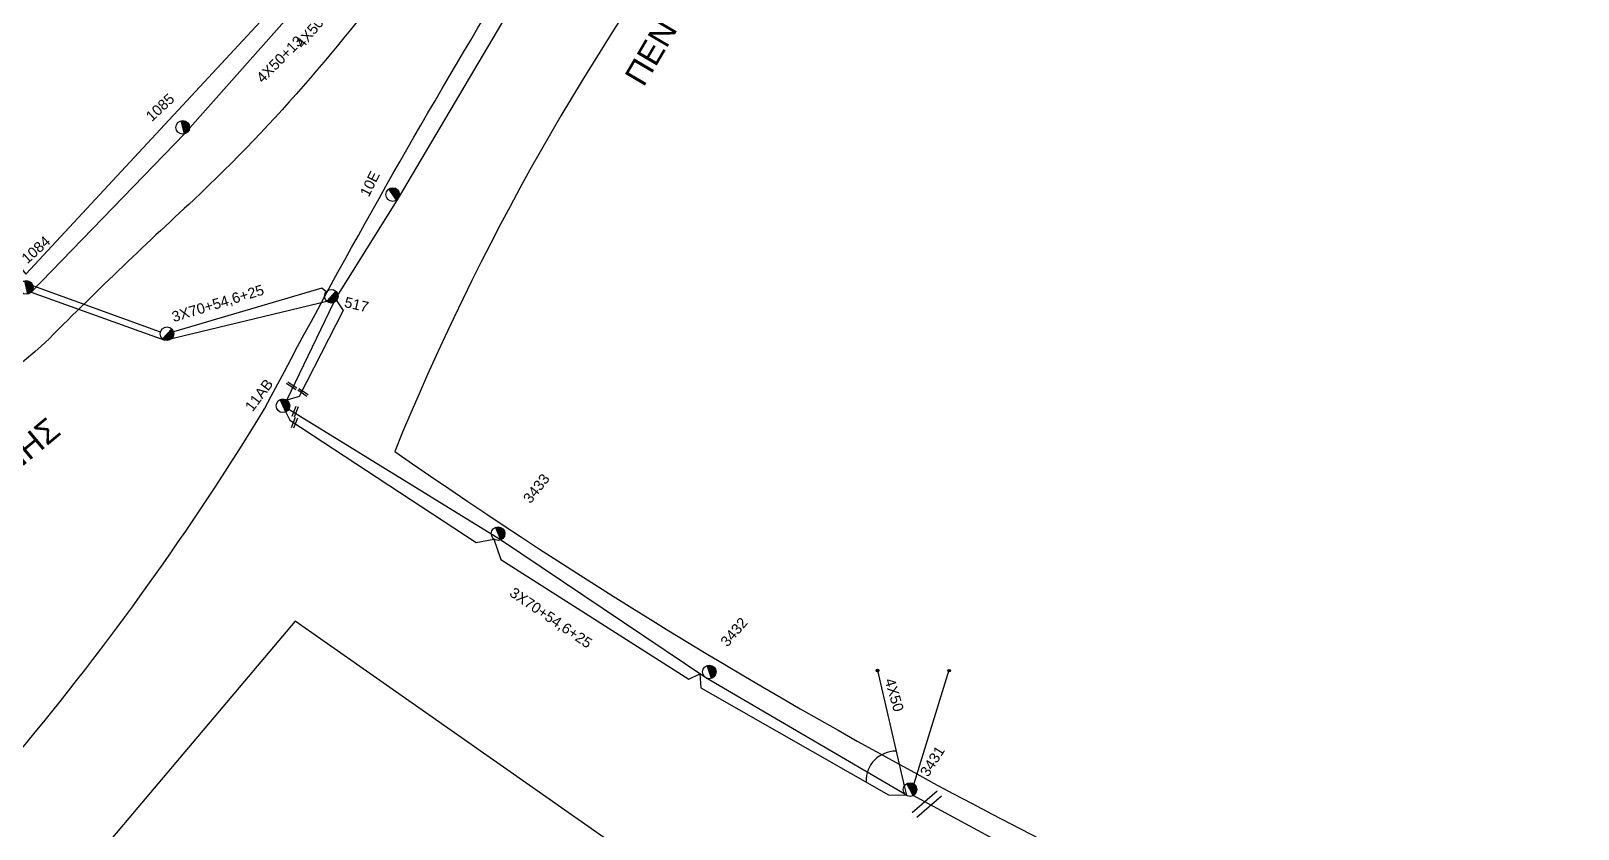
# Model space of a CAD drawing. Header units: millimetres. Extents: x 745 to 5694, y 762 to 3401.
# Drawn here: x 1912.4 to 2179.9, y 1017.1 to 1155 of the extents above; entities that cross this region are included whole.
import ezdxf

# ---------------------------------------------------------------- set-up
doc = ezdxf.new("R2010")
doc.units = ezdxf.units.MM
for name, color, linetype in [('Άγνωστα', 7, 'Continuous'), ('Επιγραφές - Σχήματα', 7, 'Continuous'), ('Μηχανική τομή', 7, 'Continuous'), ('Στύλος ΦΜ', 7, 'Continuous'), ('Στύλος ΦΜ @ 1', 7, 'Continuous'), ('Συνδέσεις', 7, 'Continuous'), ('Συνεστραμμένα ΧΤ   3x70+54.6+25 AL', 7, 'SYN_LINE'), ('Τομή', 7, 'Continuous'), ('Υπόβαθρο ΔΕΗ', 7, 'Continuous')]:
    doc.layers.add(name, color=color, linetype=linetype)
doc.styles.add('arial', font='ARIAL.TTF')
doc.styles.get("Standard").update_dxf_attribs({"font": 'ARIAL.TTF'})
doc.linetypes.add('SYN_LINE', pattern='A,0.5,-0.0001,["/\\/\\/\\/",Standard,S=0.1,R=0,X=0,Y=-0.05],-0.25', length=0.7501)

# ---------------------------------------------------------------- blocks, each defined once
blk = doc.blocks.new('ΥΠΑΡΧΩΝ ΤΣΙΜΕΝΤΕΝΙΟΣ ΣΤΥΛΟΣ')
at = {"layer": 'Στύλος ΦΜ'}
blk.add_hatch(color=256, dxfattribs=at).paths.add_polyline_path([(-1.29, -2.28, 0.574793), (2.62, 0, 0.268822), (1.3, 2.27)])
blk.add_line((-1.29, -2.28), (1.3, 2.27), dxfattribs=at)
blk.add_circle((0, 0), 2.62, dxfattribs=at)
at = {"layer": 'Στύλος ΦΜ', "flags": 4}
for tag, p in [('ΑΡΙΘΜΟΣ', (-4.68, 8.05)), ('ΤΥΠΟΣ', (-4.91, 3.03))]:
    blk.add_attdef(tag, p, '', height=4, dxfattribs=at)
blk = doc.blocks.new('ΜΗΧΑΝΙΚΗ ΤΟΜΗ')
at = {"layer": 'Μηχανική τομή', "ltscale": 40}
for p, q in [((-1.89, 0.78), (1.89, 0.78)), ((1.89, 0), (-1.89, 0))]:
    blk.add_line(p, q, dxfattribs=at)
blk = doc.blocks.new('_ΣΥΝΔΕΣΗ')
at = {"layer": 'Συνδέσεις', "linetype": 'SYN_LINE', "ltscale": 40}
blk.add_hatch(color=256, dxfattribs=at).paths.add_polyline_path([(0.5, -0.01, 1), (-0.5, -0.01, 1)])
at = {"layer": 'Συνδέσεις'}
blk.add_circle((0, -0.01), 0.5, dxfattribs=at)
blk = doc.blocks.new('ΤΟΜΗ')
at = {"layer": 'Τομή', "ltscale": 40}
for p, q in [((-5.68, 0), (5.68, 0)), ((5.68, -2.33), (-5.68, -2.33))]:
    blk.add_line(p, q, dxfattribs=at)

msp = doc.modelspace()

# ---------------------------------------------------------------- linework, layer by layer
at = {"layer": 'Άγνωστα', "color": 62}
msp.add_lwpolyline([(2041.1, 1277.05), (2020.93, 1252.4), (1995.16, 1211.16), (1968.11, 1170.07), (1938.96, 1137.24), (1912.47, 1109.9)], dxfattribs=at)
at = {"layer": 'Άγνωστα', "color": 7}
msp.add_lwpolyline([(1965.16, 1108.8), (1975.98, 1126.16), (1996.27, 1160.5), (2018.88, 1192.38), (2042.3, 1225.51), (2064.66, 1254.4)], dxfattribs=at)
at = {"layer": 'Άγνωστα', "color": 2, "linetype": 'SYN_LINE', "ltscale": 20}
for points in [[(1956.65, 1091.25), (1964.82, 1108.1)], [(2058.76, 1044.51), (2063.41, 1024.57)]]:
    msp.add_lwpolyline(points, dxfattribs=at)
at = {"layer": 'Άγνωστα', "color": 151, "linetype": 'SYN_LINE', "ltscale": 20}
msp.add_lwpolyline([(2071.14, 1044.58), (2065.04, 1024.94)], dxfattribs=at)
at = {"layer": 'Επιγραφές - Σχήματα', "color": 151, "linetype": 'SYN_LINE', "ltscale": 20}
msp.add_lwpolyline([(1965.27, 1108.43), (1966.41, 1106.74), (1958.82, 1091.84), (1956.65, 1091.25)], dxfattribs=at)
at = {"layer": 'Επιγραφές - Σχήματα', "ltscale": 0.2}
msp.add_arc((2061.94, 1025.46), 5.12, 89.6767, 181.3465, dxfattribs=at)
at = {"layer": 'Συνεστραμμένα ΧΤ   3x70+54.6+25 AL', "color": 151, "linetype": 'SYN_LINE', "ltscale": 20}
for points in [[(1934.82, 1102.99), (1912.77, 1111.01)], [(1963.48, 1109.96), (1962.74, 1110.58), (1937.1, 1103.05)], [(2063.41, 1024.57), (2063.78, 1022.95), (2029.12, 1043.25), (1993.64, 1067.08), (1957.02, 1089.64)]]:
    msp.add_lwpolyline(points, dxfattribs=at)
at = {"layer": 'Συνεστραμμένα ΧΤ   3x70+54.6+25 AL', "color": 2, "linetype": 'SYN_LINE', "ltscale": 20}
for points in [[(1912.47, 1109.9), (1935.57, 1101.61), (1963.57, 1108.32)], [(1956.48, 1089.18), (1957.19, 1087.75), (1989.42, 1066.64), (1992.47, 1067.24), (1993.69, 1063.68), (2026.15, 1043.04), (2028.09, 1043.93), (2028.23, 1041.53), (2060.7, 1023.03), (2063.78, 1022.95)]]:
    msp.add_lwpolyline(points, dxfattribs=at)
at = {"layer": 'Συνεστραμμένα ΧΤ   3x70+54.6+25 AL', "color": 27, "linetype": 'SYN_LINE', "ltscale": 20}
msp.add_lwpolyline([(2173.78, 972.05), (2138.33, 986.55), (2099.85, 1004.03), (2064.97, 1022.91)], dxfattribs=at)
at = {"layer": 'Υπόβαθρο ΔΕΗ'}
for points in [[(1856.7, 1054.88), (1872.94, 1031.32, -0.213717), (1910.28, 1030.32, 0.037183), (1952.84, 1089.76, -0.013681), (1990.95, 1157.65, -0.030922), (2029.69, 1214.54, -0.040101), (2064.95, 1256.96, 0.004591), (2085.87, 1277.95, 0.514085), (2060.53, 1288.89, 0.042499), (2015.98, 1231.66, 0.039618), (1998.17, 1200.53, -0.03), (1978.66, 1169.75, -0.04911), (1940.59, 1125.86, 0.010889), (1914.85, 1101.13, -0.020532), (1856.7, 1054.88)], [(2111.81, 1264.23, 0.128529), (1975.32, 1082.38, 0.062772), (2188.67, 970.52), (2367.6, 916.24, 0.060101), (2486.77, 898.83, 0.597235), (2505.98, 938.55, 0.452783)], [(2013.81, 1014.07), (1958.12, 1053.02), (1925.62, 1014.56, -0.343285), (1924.08, 966.91), (1947.97, 934.74)], [(1879.53, 1018.36, -0.78083), (1913.54, 974.33, -1.26712), (1879.53, 1018.36, -3.228838)]]:
    msp.add_lwpolyline(points, format="xyb", dxfattribs=at)
msp.add_lwpolyline([(1987.94, 1276.33), (1880.56, 1152.33), (1911.56, 1113.01), (1962.64, 1168.03), (2017.1, 1251.48), (1987.94, 1276.33)], dxfattribs=at)

# ---------------------------------------------------------------- block references
at = {"layer": 'Μηχανική τομή'}
for p, xscale, yscale, zscale, rotation in [((1957.43, 1093.56), 0.4999999999999097, 0.4999999999999097, 0.4999999999999097, 326.0402876908912), ((1959.34, 1092.42), 0.4999999999999097, 0.4999999999999097, 0.4999999999999097, 326.0402876908912), ((1957.92, 1089.34), 0.5000000000000208, 0.5000000000000208, 0.5000000000000208, 248.5709955402174), ((1957.81, 1087.4), 0.5000000000000207, 0.5000000000000207, 0.5000000000000207, 248.5709955402174)]:
    msp.add_blockref('ΜΗΧΑΝΙΚΗ ΤΟΜΗ', p, dxfattribs=dict(at, xscale=xscale, yscale=yscale, zscale=zscale, rotation=rotation))
at = {"layer": 'Στύλος ΦΜ @ 1', "ltscale": 40}
ref = msp.add_blockref('ΥΠΑΡΧΩΝ ΤΣΙΜΕΝΤΕΝΙΟΣ ΣΤΥΛΟΣ', (1938.69, 1138.38), dxfattribs=dict(at, xscale=0.4499999999996119, yscale=0.4499999999996119, zscale=0.4499999999996119, rotation=42.9180494773517))
ref.add_attrib('ΤΥΠΟΣ', '1085', (1933.33, 1139.27), dxfattribs={"layer": 'Στύλος ΦΜ', "height": 1.8, "rotation": 42.918, "flags": 4})
ref = msp.add_blockref('ΥΠΑΡΧΩΝ ΤΣΙΜΕΝΤΕΝΙΟΣ ΣΤΥΛΟΣ', (1974.98, 1126.77), dxfattribs=dict(at, xscale=0.4499999999997828, yscale=0.4499999999997828, zscale=0.4499999999997828, rotation=63.80311531705907))
ref.add_attrib('ΤΥΠΟΣ', '10E', (1970.84, 1126.22), dxfattribs={"layer": 'Στύλος ΦΜ', "height": 1.8, "rotation": 63.8031, "flags": 4})
ref = msp.add_blockref('ΥΠΑΡΧΩΝ ΤΣΙΜΕΝΤΕΝΙΟΣ ΣΤΥΛΟΣ', (1911.63, 1110.72), dxfattribs=dict(at, xscale=0.4499999999997256, yscale=0.4499999999997256, zscale=0.4499999999997256, rotation=41.83595290642504))
ref.add_attrib('ΤΥΠΟΣ', '1084', (1911.8, 1114.7), dxfattribs={"layer": 'Στύλος ΦΜ', "height": 1.8, "rotation": 41.836, "flags": 4})
ref = msp.add_blockref('ΥΠΑΡΧΩΝ ΤΣΙΜΕΝΤΕΝΙΟΣ ΣΤΥΛΟΣ', (1964.37, 1109.19), dxfattribs=dict(at, xscale=0.4499999999996779, yscale=0.4499999999996779, zscale=0.4499999999996779, rotation=346.8465568456768))
ref.add_attrib('ΤΥΠΟΣ', '517', (1966.49, 1107.36), dxfattribs={"layer": 'Στύλος ΦΜ', "height": 1.8, "rotation": 346.8466, "flags": 4})
at = {"layer": 'Στύλος ΦΜ @ 1', "ltscale": 40, "xscale": 0.4499999999996779, "yscale": 0.4499999999996779, "zscale": 0.4499999999996779, "rotation": 346.8465568456768}
msp.add_blockref('ΥΠΑΡΧΩΝ ΤΣΙΜΕΝΤΕΝΙΟΣ ΣΤΥΛΟΣ', (1935.97, 1102.72), dxfattribs=at)
at = {"layer": 'Στύλος ΦΜ @ 1', "ltscale": 40}
ref = msp.add_blockref('ΥΠΑΡΧΩΝ ΤΣΙΜΕΝΤΕΝΙΟΣ ΣΤΥΛΟΣ', (1956.01, 1090.26), dxfattribs=dict(at, xscale=0.4499999999995775, yscale=0.4499999999995775, zscale=0.4499999999995775, rotation=53.10174027107931))
ref.add_attrib('ΤΥΠΟΣ', '11AB', (1950.74, 1089.11), dxfattribs={"layer": 'Στύλος ΦΜ', "height": 1.8, "rotation": 53.1017, "flags": 4})
ref = msp.add_blockref('ΥΠΑΡΧΩΝ ΤΣΙΜΕΝΤΕΝΙΟΣ ΣΤΥΛΟΣ', (1993.2, 1068.17), dxfattribs=dict(at, xscale=0.4499999999995832, yscale=0.4499999999995832, zscale=0.4499999999995832, rotation=51.81833113653008))
ref.add_attrib('ΤΥΠΟΣ', '3433', (1998.78, 1073.23), dxfattribs={"layer": 'Στύλος ΦΜ', "height": 1.8, "rotation": 51.8183, "flags": 4})
ref = msp.add_blockref('ΥΠΑΡΧΩΝ ΤΣΙΜΕΝΤΕΝΙΟΣ ΣΤΥΛΟΣ', (2029.71, 1044.26), dxfattribs=dict(at, xscale=0.4499999999995991, yscale=0.4499999999995991, zscale=0.4499999999995991, rotation=49.44623675938104))
ref.add_attrib('ΤΥΠΟΣ', '3432', (2032.84, 1048.47), dxfattribs={"layer": 'Στύλος ΦΜ', "height": 1.8, "rotation": 49.4462, "flags": 4})
ref = msp.add_blockref('ΥΠΑΡΧΩΝ ΤΣΙΜΕΝΤΕΝΙΟΣ ΣΤΥΛΟΣ', (2064.41, 1023.95), dxfattribs=dict(at, xscale=0.4499999999996756, yscale=0.4499999999996756, zscale=0.4499999999996756, rotation=57.90554372024869))
ref.add_attrib('ΤΥΠΟΣ', '3431', (2067.54, 1025.99), dxfattribs={"layer": 'Στύλος ΦΜ', "height": 1.8, "rotation": 57.9055, "flags": 4})
at = {"layer": 'Συνδέσεις', "xscale": 0.4499999999998181, "yscale": 0.4499999999998181, "zscale": 0.4499999999998181}
for p in [(2058.8, 1044.52), (2071.16, 1044.49)]:
    msp.add_blockref('_ΣΥΝΔΕΣΗ', p, dxfattribs=at)
at = {"layer": 'Τομή', "xscale": 0.4999999999998087, "yscale": 0.4999999999998087, "zscale": 0.4999999999998087, "rotation": 221.0534600241974}
msp.add_blockref('ΤΟΜΗ', (2067.71, 1020.95), dxfattribs=at)

# ---------------------------------------------------------------- texts
at = {"layer": 'Άγνωστα', "char_height": 1.8, "attachment_point": 1, "style": 'arial'}
for s, insert, width, rotation in [('4X50+13', (1958.05, 1153.05), 69.1904, 50.3996), ('4Χ50+13', (1951.22, 1147.18), 69.1904, 45.2606), ('3X70+54,6+25', (1936.59, 1106.43), 19.229, 17.0144), ('4X50', (2061.73, 1043.37), 69.1904, 286.4294)]:
    msp.add_mtext(s, dxfattribs=dict(at, insert=insert, width=width, rotation=rotation))
at = {"layer": 'Επιγραφές - Σχήματα', "char_height": 4, "width": 69.1904, "attachment_point": 1, "style": 'arial'}
for s, insert, rotation in [('ΠΕΝΤΕΛΗΣ', (2014.9, 1147.23), 59.5279), ('ΣΜΥΡΝΗΣ', (1894.46, 1071.19), 39.8068)]:
    msp.add_mtext(s, dxfattribs=dict(at, insert=insert, rotation=rotation))
at = {"layer": 'Συνεστραμμένα ΧΤ   3x70+54.6+25 AL', "insert": (1996.02, 1059.02), "char_height": 1.8, "width": 19.229, "attachment_point": 1, "rotation": 325.8018, "style": 'arial'}
msp.add_mtext('3X70+54,6+25', dxfattribs=at)

doc.saveas('drawing.dxf')
